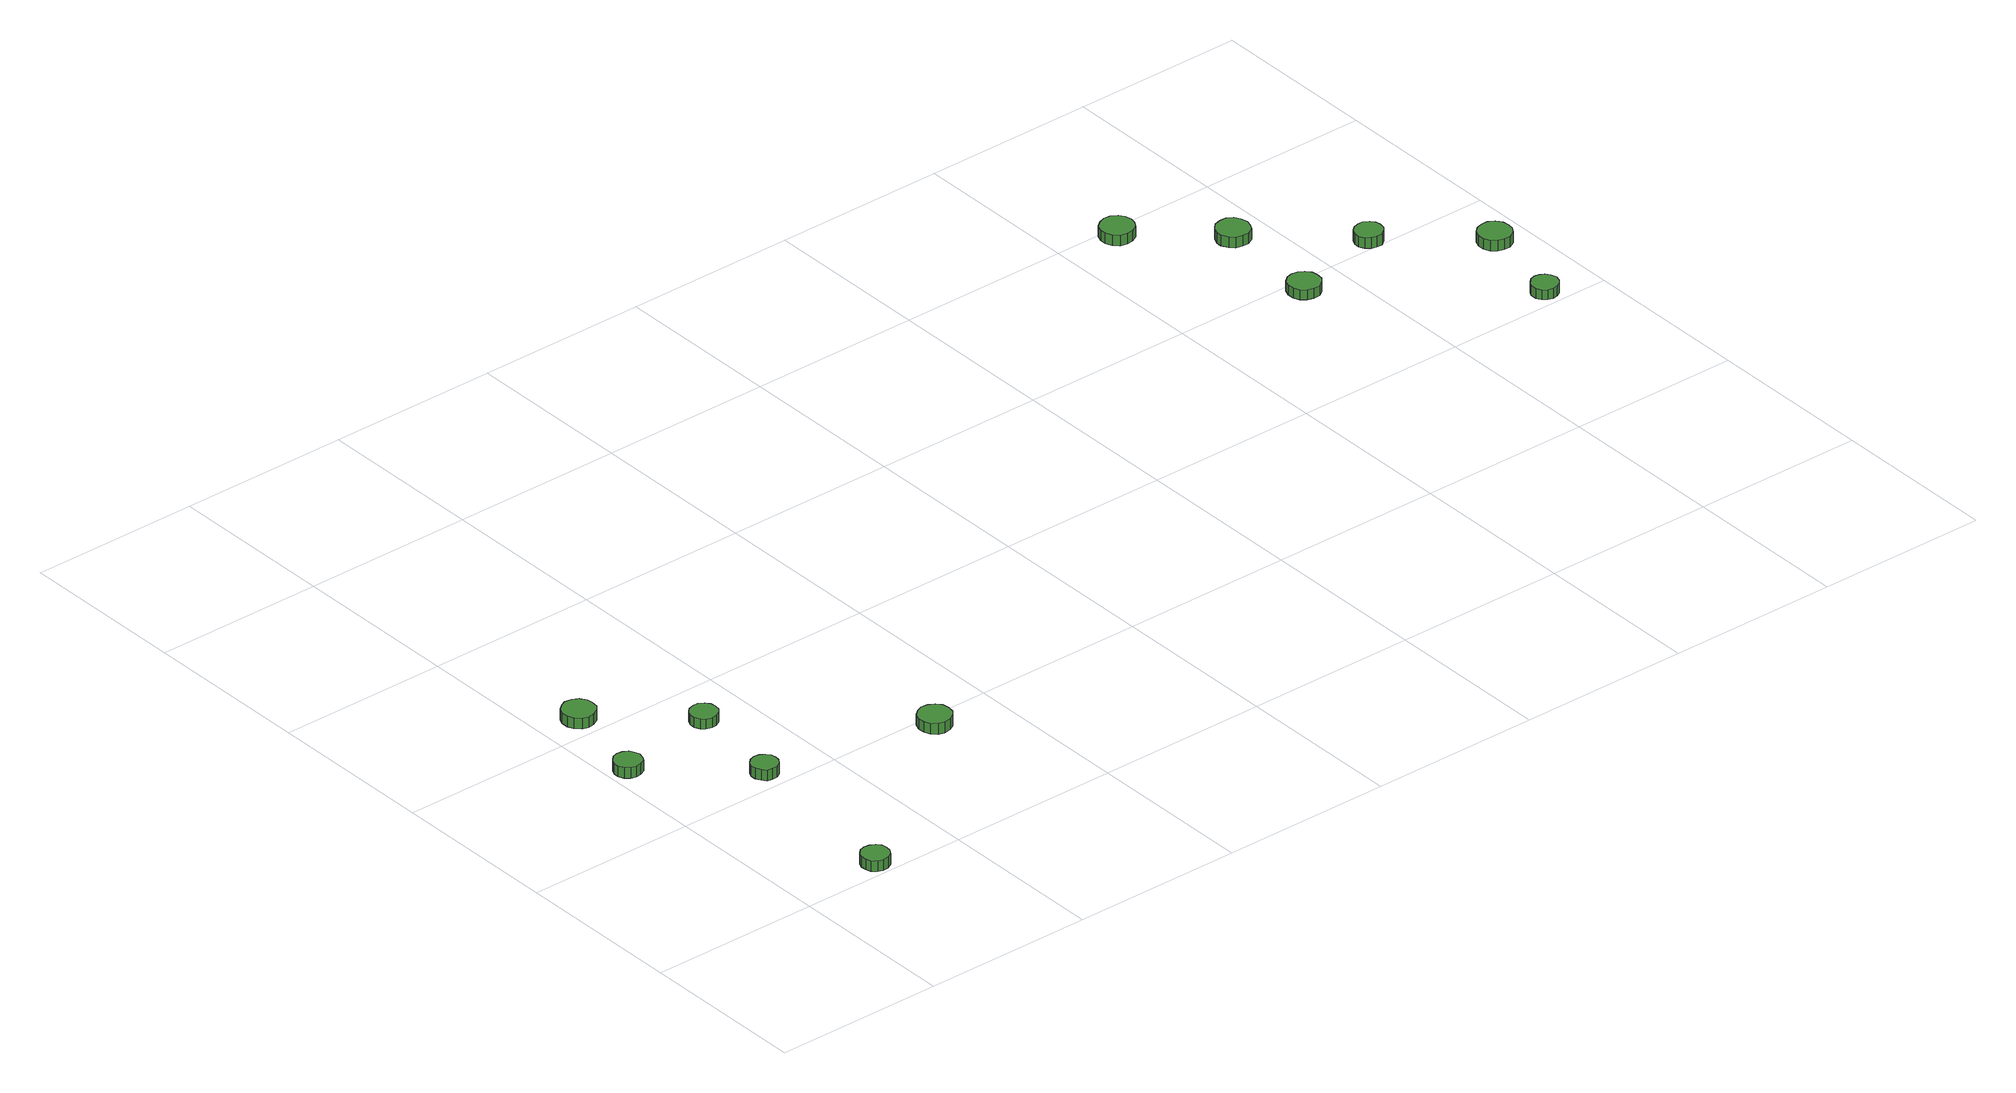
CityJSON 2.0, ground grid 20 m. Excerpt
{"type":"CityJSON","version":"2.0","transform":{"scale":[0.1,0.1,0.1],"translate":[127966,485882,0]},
"CityObjects":{
"tree1":{"type":"SolitaryVegetationObject","attributes":{"function":"something"},"geometry":[{"type":"MultiSurface","lod":"1","boundaries":[[[0,1,2,3,4,5,6,7,8,9,10,11,12,13,14]],[[15,16,17,18,19,20,21,22,23,24,25,26,27,28,29]],[[0,29,28,1]],[[1,28,27,2]],[[2,27,26,3]],[[3,26,25,4]],[[4,25,24,5]],[[5,24,23,6]],[[6,23,22,7]],[[7,22,21,8]],[[8,21,20,9]],[[9,20,19,10]],[[10,19,18,11]],[[11,18,17,12]],[[12,17,16,13]],[[13,16,15,14]],[[14,15,29,0]]]}]},
"tree2":{"type":"SolitaryVegetationObject","attributes":{"function":"something"},"geometry":[{"type":"MultiSurface","lod":"1","boundaries":[[[30,31,32,33,34,35,36,37,38,39,40,41,42,43,44]],[[45,46,47,48,49,50,51,52,53,54,55,56,57,58,59]],[[30,59,58,31]],[[31,58,57,32]],[[32,57,56,33]],[[33,56,55,34]],[[34,55,54,35]],[[35,54,53,36]],[[36,53,52,37]],[[37,52,51,38]],[[38,51,50,39]],[[39,50,49,40]],[[40,49,48,41]],[[41,48,47,42]],[[42,47,46,43]],[[43,46,45,44]],[[44,45,59,30]]]}]},
"tree3":{"type":"SolitaryVegetationObject","attributes":{"function":"something"},"geometry":[{"type":"MultiSurface","lod":"1","boundaries":[[[60,61,62,63,64,65,66,67,68,69,70,71,72,73,74]],[[75,76,77,78,79,80,81,82,83,84,85,86,87,88,89]],[[60,89,88,61]],[[61,88,87,62]],[[62,87,86,63]],[[63,86,85,64]],[[64,85,84,65]],[[65,84,83,66]],[[66,83,82,67]],[[67,82,81,68]],[[68,81,80,69]],[[69,80,79,70]],[[70,79,78,71]],[[71,78,77,72]],[[72,77,76,73]],[[73,76,75,74]],[[74,75,89,60]]]}]},
"tree4":{"type":"SolitaryVegetationObject","attributes":{"function":"something"},"geometry":[{"type":"MultiSurface","lod":"1","boundaries":[[[90,91,92,93,94,95,96,97,98,99,100,101,102,103,104]],[[105,106,107,108,109,110,111,112,113,114,115,116,117,118,119]],[[90,119,118,91]],[[91,118,117,92]],[[92,117,116,93]],[[93,116,115,94]],[[94,115,114,95]],[[95,114,113,96]],[[96,113,112,97]],[[97,112,111,98]],[[98,111,110,99]],[[99,110,109,100]],[[100,109,108,101]],[[101,108,107,102]],[[102,107,106,103]],[[103,106,105,104]],[[104,105,119,90]]]}]},
"tree5":{"type":"SolitaryVegetationObject","attributes":{"function":"something"},"geometry":[{"type":"MultiSurface","lod":"1","boundaries":[[[120,121,122,123,124,125,126,127,128,129,130,131,132,133,134]],[[135,136,137,138,139,140,141,142,143,144,145,146,147,148,149]],[[120,149,148,121]],[[121,148,147,122]],[[122,147,146,123]],[[123,146,145,124]],[[124,145,144,125]],[[125,144,143,126]],[[126,143,142,127]],[[127,142,141,128]],[[128,141,140,129]],[[129,140,139,130]],[[130,139,138,131]],[[131,138,137,132]],[[132,137,136,133]],[[133,136,135,134]],[[134,135,149,120]]]}]},
"tree6":{"type":"SolitaryVegetationObject","attributes":{"function":"something"},"geometry":[{"type":"MultiSurface","lod":"1","boundaries":[[[150,151,152,153,154,155,156,157,158,159,160,161,162,163,164]],[[165,166,167,168,169,170,171,172,173,174,175,176,177,178,179]],[[150,179,178,151]],[[151,178,177,152]],[[152,177,176,153]],[[153,176,175,154]],[[154,175,174,155]],[[155,174,173,156]],[[156,173,172,157]],[[157,172,171,158]],[[158,171,170,159]],[[159,170,169,160]],[[160,169,168,161]],[[161,168,167,162]],[[162,167,166,163]],[[163,166,165,164]],[[164,165,179,150]]]}]},
"tree7":{"type":"SolitaryVegetationObject","attributes":{"function":"something"},"geometry":[{"type":"MultiSurface","lod":"1","boundaries":[[[180,181,182,183,184,185,186,187,188,189,190,191,192,193,194]],[[195,196,197,198,199,200,201,202,203,204,205,206,207,208,209]],[[180,209,208,181]],[[181,208,207,182]],[[182,207,206,183]],[[183,206,205,184]],[[184,205,204,185]],[[185,204,203,186]],[[186,203,202,187]],[[187,202,201,188]],[[188,201,200,189]],[[189,200,199,190]],[[190,199,198,191]],[[191,198,197,192]],[[192,197,196,193]],[[193,196,195,194]],[[194,195,209,180]]]}]},
"tree8":{"type":"SolitaryVegetationObject","attributes":{"function":"something"},"geometry":[{"type":"MultiSurface","lod":"1","boundaries":[[[210,211,212,213,214,215,216,217,218,219,220,221,222,223,224]],[[225,226,227,228,229,230,231,232,233,234,235,236,237,238,239]],[[210,239,238,211]],[[211,238,237,212]],[[212,237,236,213]],[[213,236,235,214]],[[214,235,234,215]],[[215,234,233,216]],[[216,233,232,217]],[[217,232,231,218]],[[218,231,230,219]],[[219,230,229,220]],[[220,229,228,221]],[[221,228,227,222]],[[222,227,226,223]],[[223,226,225,224]],[[224,225,239,210]]]}]},
"tree9":{"type":"SolitaryVegetationObject","attributes":{"function":"something"},"geometry":[{"type":"MultiSurface","lod":"1","boundaries":[[[240,241,242,243,244,245,246,247,248,249,250,251,252,253,254]],[[255,256,257,258,259,260,261,262,263,264,265,266,267,268,269]],[[240,269,268,241]],[[241,268,267,242]],[[242,267,266,243]],[[243,266,265,244]],[[244,265,264,245]],[[245,264,263,246]],[[246,263,262,247]],[[247,262,261,248]],[[248,261,260,249]],[[249,260,259,250]],[[250,259,258,251]],[[251,258,257,252]],[[252,257,256,253]],[[253,256,255,254]],[[254,255,269,240]]]}]},
"tree10":{"type":"SolitaryVegetationObject","attributes":{"function":"something"},"geometry":[{"type":"MultiSurface","lod":"1","boundaries":[[[270,271,272,273,274,275,276,277,278,279,280,281,282,283,284]],[[285,286,287,288,289,290,291,292,293,294,295,296,297,298,299]],[[270,299,298,271]],[[271,298,297,272]],[[272,297,296,273]],[[273,296,295,274]],[[274,295,294,275]],[[275,294,293,276]],[[276,293,292,277]],[[277,292,291,278]],[[278,291,290,279]],[[279,290,289,280]],[[280,289,288,281]],[[281,288,287,282]],[[282,287,286,283]],[[283,286,285,284]],[[284,285,299,270]]]}]},
"tree11":{"type":"SolitaryVegetationObject","attributes":{"function":"something"},"geometry":[{"type":"MultiSurface","lod":"1","boundaries":[[[300,301,302,303,304,305,306,307,308,309,310,311,312,313,314]],[[315,316,317,318,319,320,321,322,323,324,325,326,327,328,329]],[[300,329,328,301]],[[301,328,327,302]],[[302,327,326,303]],[[303,326,325,304]],[[304,325,324,305]],[[305,324,323,306]],[[306,323,322,307]],[[307,322,321,308]],[[308,321,320,309]],[[309,320,319,310]],[[310,319,318,311]],[[311,318,317,312]],[[312,317,316,313]],[[313,316,315,314]],[[314,315,329,300]]]}]},
"tree12":{"type":"SolitaryVegetationObject","attributes":{"function":"something"},"geometry":[{"type":"MultiSurface","lod":"1","boundaries":[[[330,331,332,333,334,335,336,337,338,339,340,341,342,343,344]],[[345,346,347,348,349,350,351,352,353,354,355,356,357,358,359]],[[330,359,358,331]],[[331,358,357,332]],[[332,357,356,333]],[[333,356,355,334]],[[334,355,354,335]],[[335,354,353,336]],[[336,353,352,337]],[[337,352,351,338]],[[338,351,350,339]],[[339,350,349,340]],[[340,349,348,341]],[[341,348,347,342]],[[342,347,346,343]],[[343,346,345,344]],[[344,345,359,330]]]}]}
},
"vertices":[
[121,20,17],[120,27,17],[116,32,17],[110,35,17],[103,36,17],[97,34,17],[92,29,17],[90,23,17],[90,17,17],[92,11,17],[97,6,17],[103,4,17],[110,5,17],[116,8,17],[120,14,17],[120,14,4],[116,8,4],[110,5,4],[103,4,4],[97,6,4],[92,11,4],[90,17,4],[90,23,4],[92,29,4],[97,34,4],[103,36,4],[110,35,4],[116,32,4],[120,27,4],[121,20,4],
[39,320,18],[37,326,18],[34,332,18],[28,335,18],[21,336,18],[15,334,18],[10,329,18],[7,323,18],[7,317,18],[10,310,18],[15,306,18],[21,304,18],[28,305,18],[34,308,18],[37,313,18],[37,313,5],[34,308,5],[28,305,5],[21,304,5],[15,306,5],[10,310,5],[7,317,5],[7,323,5],[10,329,5],[15,334,5],[21,336,5],[28,335,5],[34,332,5],[37,326,5],[39,320,5],
[66,429,17],[65,436,17],[60,443,17],[53,447,17],[45,448,17],[38,445,17],[32,440,17],[29,433,17],[29,425,17],[32,418,17],[38,412,17],[45,410,17],[53,411,17],[60,415,17],[65,421,17],[65,421,4],[60,415,4],[53,411,4],[45,410,4],[38,412,4],[32,418,4],[29,425,4],[29,433,4],[32,440,4],[38,445,4],[45,448,4],[53,447,4],[60,443,4],[65,436,4],[66,429,4],
[143,226,18],[142,232,18],[138,237,18],[133,240,18],[126,241,18],[120,239,18],[116,235,18],[113,229,18],[113,223,18],[116,217,18],[120,212,18],[126,211,18],[133,211,18],[138,214,18],[142,220,18],[142,220,5],[138,214,5],[133,211,5],[126,211,5],[120,212,5],[116,217,5],[113,223,5],[113,229,5],[116,235,5],[120,239,5],[126,241,5],[133,240,5],[138,237,5],[142,232,5],[143,226,5],
[160,344,16],[159,350,16],[155,355,16],[149,359,16],[143,359,16],[136,357,16],[132,353,16],[129,347,16],[129,340,16],[132,334,16],[136,330,16],[143,328,16],[149,329,16],[155,332,16],[159,337,16],[159,337,4],[155,332,4],[149,329,4],[143,328,4],[136,330,4],[132,334,4],[129,340,4],[129,347,4],[132,353,4],[136,357,4],[143,359,4],[149,359,4],[155,355,4],[159,350,4],[160,344,4],
[342,186,17],[341,194,17],[336,200,17],[329,204,17],[321,205,17],[314,202,17],[308,197,17],[305,190,17],[305,182,17],[308,175,17],[314,169,17],[321,167,17],[329,168,17],[336,172,17],[341,178,17],[341,178,4],[336,172,4],[329,168,4],[321,167,4],[314,169,4],[308,175,4],[305,182,4],[305,190,4],[308,197,4],[314,202,4],[321,205,4],[329,204,4],[336,200,4],[341,194,4],[342,186,4],
[1087,786,18],[1085,794,18],[1081,800,18],[1074,804,18],[1066,805,18],[1058,802,18],[1052,797,18],[1049,790,18],[1049,782,18],[1052,775,18],[1058,769,18],[1066,767,18],[1074,768,18],[1081,772,18],[1085,778,18],[1085,778,5],[1081,772,5],[1074,768,5],[1066,767,5],[1058,769,5],[1052,775,5],[1049,782,5],[1049,790,5],[1052,797,5],[1058,802,5],[1066,805,5],[1074,804,5],[1081,800,5],[1085,794,5],[1087,786,5],
[1167,582,17],[1166,589,17],[1161,595,17],[1155,599,17],[1147,600,17],[1140,598,17],[1134,593,17],[1131,586,17],[1131,578,17],[1134,571,17],[1140,566,17],[1147,564,17],[1155,564,17],[1161,568,17],[1166,574,17],[1166,574,5],[1161,568,5],[1155,564,5],[1147,564,5],[1140,566,5],[1134,571,5],[1131,578,5],[1131,586,5],[1134,593,5],[1140,598,5],[1147,600,5],[1155,599,5],[1161,595,5],[1166,589,5],[1167,582,5],
[1177,707,17],[1175,715,17],[1171,722,17],[1164,726,17],[1156,726,17],[1148,724,17],[1143,719,17],[1139,711,17],[1139,704,17],[1143,696,17],[1148,691,17],[1156,689,17],[1164,689,17],[1171,693,17],[1175,700,17],[1175,700,4],[1171,693,4],[1164,689,4],[1156,689,4],[1148,691,4],[1143,696,4],[1139,704,4],[1139,711,4],[1143,719,4],[1148,724,4],[1156,726,4],[1164,726,4],[1171,722,4],[1175,715,4],[1177,707,4],
[1279,615,17],[1278,621,17],[1274,626,17],[1268,630,17],[1261,630,17],[1255,628,17],[1250,624,17],[1247,618,17],[1247,611,17],[1250,605,17],[1255,601,17],[1261,599,17],[1268,599,17],[1274,603,17],[1278,608,17],[1278,608,4],[1274,603,4],[1268,599,4],[1261,599,4],[1255,601,4],[1250,605,4],[1247,611,4],[1247,618,4],[1250,624,4],[1255,628,4],[1261,630,4],[1268,630,4],[1274,626,4],[1278,621,4],[1279,615,4],
[1352,418,19],[1350,425,19],[1346,430,19],[1341,433,19],[1335,434,19],[1329,432,19],[1324,427,19],[1321,422,19],[1321,415,19],[1324,409,19],[1329,405,19],[1335,403,19],[1341,404,19],[1346,407,19],[1350,412,19],[1350,412,7],[1346,407,7],[1341,404,7],[1335,403,7],[1329,405,7],[1324,409,7],[1321,415,7],[1321,422,7],[1324,427,7],[1329,432,7],[1335,434,7],[1341,433,7],[1346,430,7],[1350,425,7],[1352,418,7],
[1380,529,17],[1379,537,17],[1374,544,17],[1367,548,17],[1359,548,17],[1352,546,17],[1346,541,17],[1343,533,17],[1343,526,17],[1346,518,17],[1352,513,17],[1359,511,17],[1367,511,17],[1374,515,17],[1379,522,17],[1379,522,4],[1374,515,4],[1367,511,4],[1359,511,4],[1352,513,4],[1346,518,4],[1343,526,4],[1343,533,4],[1346,541,4],[1352,546,4],[1359,548,4],[1367,548,4],[1374,544,4],[1379,537,4],[1380,529,4]
]}
